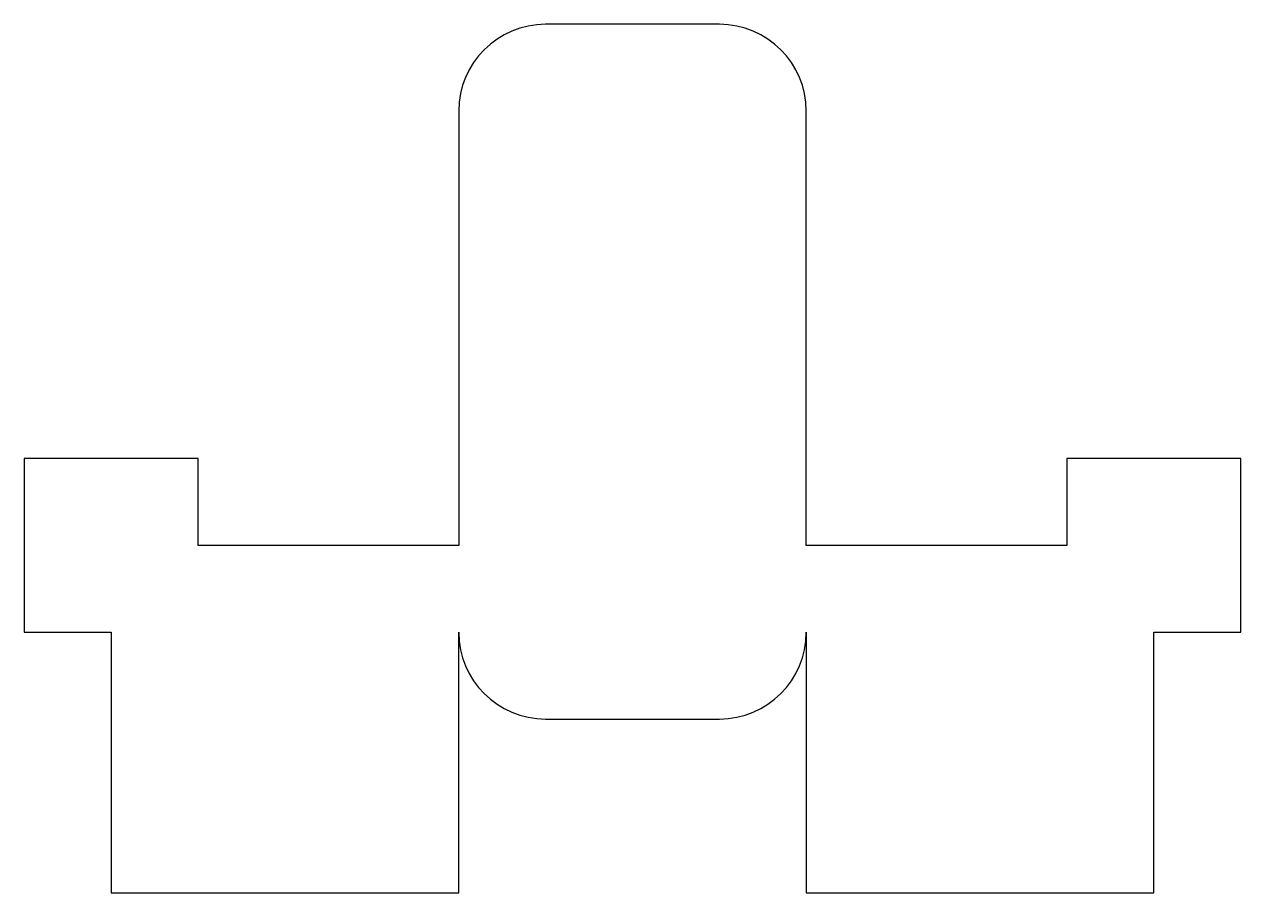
# Model space of a CAD drawing. Header units: millimetres. Extents: x -15 to 55, y -10 to 40.
import ezdxf

# ---------------------------------------------------------------- set-up
doc = ezdxf.new("R2010")
doc.units = ezdxf.units.MM

msp = doc.modelspace()

# ---------------------------------------------------------------- linework, layer by layer
at = {"linetype": 'CONTINUOUS'}
for p, q in [((25, 40), (15, 40)), ((10, 35), (10, 10)), ((30, 10), (30, 35)), ((-5, 15), (-15, 15)), ((-15, 15), (-15, 5)), ((-5, 10), (-5, 15)), ((55, 15), (45, 15)), ((45, 15), (45, 10)), ((55, 5), (55, 15)), ((10, 10), (-5, 10)), ((45, 10), (30, 10)), ((-15, 5), (-10, 5)), ((-10, 5), (-10, -10)), ((10, -10), (10, 5)), ((30, 5), (30, -10)), ((50, -10), (50, 5)), ((50, 5), (55, 5)), ((15, 0), (25, 0)), ((-10, -10), (10, -10)), ((30, -10), (50, -10))]:
    msp.add_line(p, q, dxfattribs=at)
for centre, start, end in [((15, 35), 90, 180), ((25, 35), 0, 90), ((15, 5), 180, 270), ((25, 5), 270, 360)]:
    msp.add_arc(centre, 5, start, end, dxfattribs=at)

doc.saveas('drawing.dxf')
